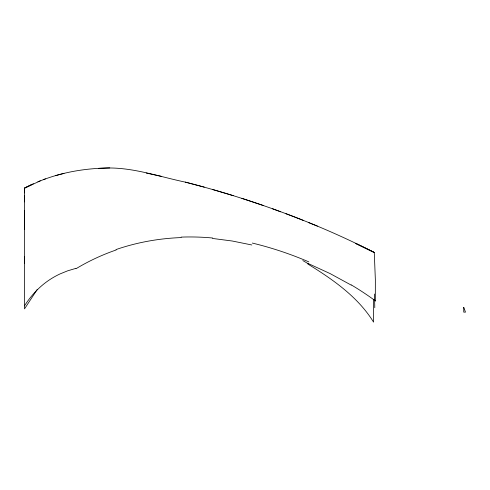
<?xml version="1.0" encoding="UTF-8"?>
<svg xmlns="http://www.w3.org/2000/svg" width="490" height="490" viewBox="0 0 490 490"><rect width="100%" height="100%" fill="white"/><g stroke="black" fill="none" stroke-linecap="round" stroke-linejoin="round"><path stroke-width="0.73" d="M24.506 188.423L24.5 191.823M24.5 263.369L24.506 210.326M24.5 189.961L24.506 188.246M373.625 299.696L373.558 322.12C357.939 296.824 332.728 279.38 307.873 264.036M375.322 301.056L375.352 279.606L374.274 252.564M24.5 305.834C30.276 296.744 37.552 288.561 46.213 282.136A78.1 74.976 -8.1 0 1 60.007 273.941L67.651 270.823L75.821 268.391M37.215 289.474L24.506 308.89L24.506 256.399M33.43 183.707L24.506 188.148L40.309 180.853M24.506 188.087L31.458 184.657M43.298 179.701C62.493 172.468 82.969 168.848 103.439 168.131C131.338 166.643 158.313 176.498 185.318 182.121C225.382 192.368 264.827 205.089 303.255 220.384M37.859 181.796L45.441 178.868M115.989 249.575C136.961 242.348 159.023 238.403 181.184 237.577M55.278 175.683L63.982 173.393M98.466 168.352L109.791 167.917M212.617 238.459L232.26 241.013L251.817 244.976M161.596 176.394L146.24 173.05M185.318 182.121L204.238 187.125M233.216 195.639L212.617 189.489M263.681 205.635L241.876 198.358M272.367 208.691L280.697 211.809M285.995 213.72C316.105 224.941 345.609 237.809 374.207 252.454L355.734 243.457L374.244 252.485M308.559 222.576L317.428 226.111M308.069 263.467L330.089 273.579L351.165 285.076M24.5 192.643L24.5 201.88M24.5 190.114L24.506 192.919M24.506 195.878L24.506 229.234M76.024 268.71A209.475 204.734 2.4 0 1 116.136 249.986M351.275 284.904A300.891 293.24 -3.5 0 1 375.444 300.897M252.307 243.058A348.359 341.113 -5.6 0 1 308.792 261.868M181.165 237.111A237.43 229.363 -0.8 0 1 212.66 238.005M374.501 294.012A1522.418 4.091 89.4 0 1 374.783 307.738M302.826 260.57A405.297 389.942 -3.4 0 1 308.106 263.675M463.754 307.383L463.742 312.13L465.5 312.13L463.754 307.383"/></g></svg>
